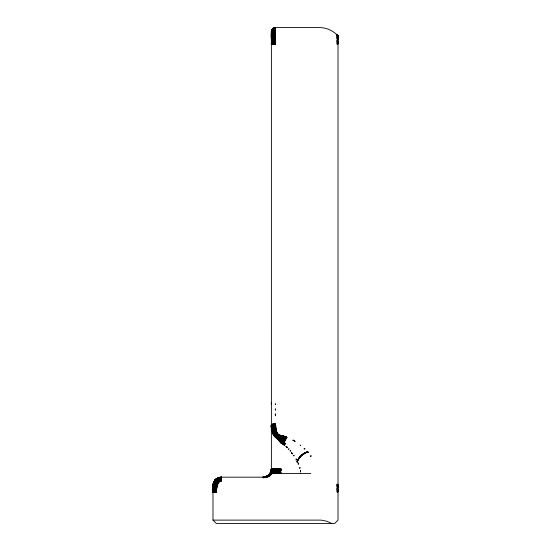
<?xml version="1.0" encoding="UTF-8"?>
<svg xmlns="http://www.w3.org/2000/svg" width="551" height="551" viewBox="0 0 551 551"><rect width="100%" height="100%" fill="white"/><g stroke="black" fill="none" stroke-linecap="round" stroke-linejoin="round"><path stroke-width="0.83" d="M272.318 473.44C269.9 475.981 266.526 477.8 262.999 477.173L221.323 477.173C216.35 477.586 215.641 488.241 213.492 492.077L213.485 482.69L214.842 480.265L217.445 478.13L214.036 481.471L212.989 485.507L212.989 520.116L216.323 523.45L334.677 523.45L338.011 520.116L338.011 35.884C333.265 30.691 326.371 27.522 319.318 27.55L275.5 27.55C267.345 29.017 273.902 39.486 274.074 44.218L275.5 38.515C275.128 37.02 272.573 26.427 271.333 31.717M221.323 479.377L219.877 479.473L218.478 481.746L214.105 492.077L214.036 481.471L212.989 485.507C212.762 481.719 216.447 479.033 219.877 478.592L220.035 477.703L221.323 477.366L219.167 477.462M270.589 473.44L271.381 468.839L271.395 30.994M273.131 434.181L272.153 429.312L272.084 424.415C271.726 430.221 275.5 434.629 277.732 439.491L279.488 438.121L276.643 435.51L275.018 432.473L273.11 424.029C271.65 429.374 274.308 435.648 277.573 438.713C280.652 435.38 283.131 442.239 285.452 443.576L282.374 442.742L281.017 442.983L280.046 441.909L277.215 433.32L273.909 435.476L272.945 432.528L271.891 424.525L272.518 428.471L275.08 434.064L276.602 436.055L281.044 439.788L284.998 444.457L280.741 441.936L274.729 434.312L272.931 430.166L271.726 424.649L272.449 430.503L274.68 436.461L277.732 434.25L281.981 437.115L285.363 440.18L279.488 438.121L276.326 430.951L275.5 423.747L271.891 424.525L272.166 430.779L273.441 434.739L275.431 437.246L280.218 441.454L281.017 442.983L284.571 445.346M221.323 477.173L217.803 478.502L217.803 484.184L214.497 492.077C211.501 488.241 213.54 483.144 218.478 482.862L218.478 478.24L221.323 477.221L221.323 481.588C214.918 480.686 210.441 486.636 214.938 492.077L217.156 486.795L217.163 478.826L218.602 477.813L221.323 477.18C213.698 477.187 210.668 486.629 215.434 492.077L216.543 489.467L213.278 484.081L212.989 485.507M218.031 477.848L218.478 478.902L215.434 485.011L213.278 492.077C212.548 487.649 212.266 479.115 218.478 478.24L219.167 478.723L219.408 477.82L221.323 477.283C213.747 476.904 211.494 486.092 213.023 492.077L216.543 492.077L216.55 479.191L218.602 477.738L221.323 477.18L220.6 477.207M271.333 404.303L271.333 402.492M286.582 436.984L280.693 435.324L279.646 438.555L285.136 440.586C279.357 436.426 274.701 431.502 274.474 423.795L275.135 423.753L275.831 430.159L278.51 436.364L278.661 438.761L279.846 441.702L284.777 444.905L283.304 444.395L281.251 441.688C278.448 441.943 277.614 438.217 276.905 435.807L276.326 435.751C270.272 432.37 269.976 415.867 272.573 432.955M219.422 477.393L217.39 478.261L215.434 480.073L215.434 492.077M218.478 478.902L220.6 481.45L221.323 480.52L219.877 479.473C216.013 479.797 212.128 483.172 212.989 487.325M263.378 477.159L263.819 477.724L262.999 477.758L262.999 477.18L265.031 476.918L265.844 477.318L263.819 477.724L262.999 477.366L265.961 476.698L268.73 474.941L270.617 472.297L271.34 469.493L275.748 470.058L276.326 468.839L277.353 470.21L278.103 468.839L278.221 470.292L275.748 470.058L274.377 468.839C275.59 475.692 269.522 473.646 271.333 468.839L281.058 468.839L281.017 470.43L271.588 469.542L270.334 473.44L267.001 476.16L267.38 476.78L267.38 475.926L269.157 474.976M275.5 27.612L275.135 27.633C271.402 32.061 271.891 38.735 271.347 44.218C272.311 39.059 268.73 29.196 275.5 27.612C271.905 31.965 271.333 38.749 272.084 44.218L273.737 36.077L275.5 30.567L274.419 28.686L273.413 28.17C268.523 32.11 273.682 39.266 273.737 44.218L275.5 37.172C275.369 35.264 272.111 25.863 271.333 31.91C271.264 29.685 273.296 27.757 275.5 27.805C272.091 32.419 272.07 38.708 271.395 44.218L275.5 44.218L275.5 27.55C272.773 27.543 270.899 30.305 271.333 32.888M271.333 31.91L271.891 29.692L273.11 28.845L275.5 33.508L272.821 44.218L272.552 40.223L275.5 29.782L273.737 28.005C270.851 32.743 271.168 38.88 271.891 44.218L273.11 36.263L275.5 29.113L274.074 27.867C271.016 32.557 271.237 38.784 271.581 44.218L273.11 33.99L275.5 28.115L274.777 27.674C271.216 32.199 271.726 38.742 271.333 44.218C272.284 39.39 269.294 29.926 275.135 27.633L275.5 27.805M275.5 29.113C267.896 30.016 273.076 39.782 273.413 44.218L275.5 35.884L273.737 30.884L272.311 29.272L271.726 30.443L273.11 32.964L275.5 41.325L271.726 41.745L271.478 44.218C271.457 38.777 271.113 32.357 274.419 27.757L275.5 28.556L273.11 35.092L271.726 44.218C271.464 39.107 270.355 33.253 272.821 28.583L274.074 29.341L275.5 32.433L272.552 44.218C270.755 40.34 270.603 19.953 275.5 34.658L273.11 44.218C270.651 36.311 270.362 19.932 275.5 39.906L274.419 44.218C274.46 39.383 267.256 29.458 275.5 28.115M277.759 468.839L277.718 470.155L279.054 468.839L279.323 470.292L281.058 468.839M277.001 468.839L276.96 470.093L278.544 468.839L278.51 470.223L279.35 469.562L279.364 468.839M214.497 492.077L214.504 481.119L216.267 478.881M271.519 468.839L270.823 471.711L273.158 472.951L273.51 473.653L274.205 470.857L276.278 468.839L276.265 469.431L271.23 473.777L272.325 470.458L273.792 468.839L275.645 471.126L277.249 471.415L276.912 473.44C268.351 470.788 270.142 469.28 277.608 471.477L277.298 473.44L276.574 473.068L274.157 473.564L274.942 468.839M278.221 470.292L277.387 469.562L277.394 468.839M272.311 41.58L271.347 35.119L271.726 30.443L271.333 32.475M273.289 468.839L272.366 473.55L270.617 472.297L271.368 468.839L272.683 473.44M273.206 468.839L272.545 472.82L272.959 473.44L271.491 468.839L271.306 470.464L279.97 472.503L280.714 473.44L280.796 472.848L277.16 472.076L276.423 471.27L276.333 471.89L274.832 471.539L274.24 470.857L274.343 468.839M276.568 468.839L276.526 470.134L275.789 468.839M284.777 444.905L283.682 443.527L281.058 443.032L279.818 440.738L274.921 436.178L273.523 430.985L273.737 423.898C274.005 428.561 274.873 434.023 279.006 436.853L286.272 438.63L282.532 435.717L278.799 436.33L278.868 437.756M273.406 473.44L273 471.084L271.684 468.839L270.438 473.44L267.462 475.885L268.103 476.78L266.939 476.174L267.607 476.03L268.048 476.05L266.464 476.767L262.999 477.173L264.067 477.696L262.999 477.283L266.574 476.829L270.41 474.308L271.388 473.089L271.333 468.839L271.781 473.343L272.545 472.82L272.215 473.44M271.615 468.839L270.816 472.531L267.586 475.795M270.699 473.44L271.829 468.839M270.837 471.787L269.962 473.998L271.257 472.868L272.111 468.839M271.939 473.302L272.841 468.839L273.282 469.287L281.044 469.631L280.163 470.361L280.046 468.839L279.35 469.562M275.052 468.839L274.832 471.539L271.209 470.492L271.12 473.44L272.297 468.839M276.113 473.102L275.879 473.44L275.342 472.854L275.004 473.44L272.428 468.839C268.371 473.226 273.096 475.396 272.717 468.839M279.123 470.375L279.054 468.839L278.255 469.61L279.123 470.375L281.01 470.54L281.044 469.741L271.478 469.225L271.491 468.839M262.999 477.283L267.889 476.071L270.183 474.321L270.954 473.44L271.953 468.839M213.03 484.708L213.023 486.292M272.249 432.06L271.395 425.035C271.306 430.634 273.971 435.607 278.028 439.243C277.194 433.933 272.876 429.766 273.42 423.96L273.22 429.994L274.047 434.284L275.431 437.246L277.924 438.431M274.804 470.967L273.599 471.126L270.927 473.543L270.5 473.157L271.45 470.526L272.841 468.839M214.105 492.077C212.328 487.993 212.624 482.655 215.751 479.308M281.52 435.49C280.431 439.299 277.911 443.183 284.282 442.246L284.702 441.406L279.522 436.578L278.51 436.364L276.32 438.093L273.689 429.766L272.821 424.112L272.8 430.241L274.067 435.683L275.879 437.666L273.22 429.994L272.311 424.304L272.318 429.181L273.248 434.036L276.698 432.108L276.939 434.629L278.999 438.527L284.612 445.38L283.304 444.395L284.282 442.246L280.273 440.407L279.729 438.803L284.364 438.307L286.045 439.002L281.52 435.49L278.51 436.364L280.487 442.281L281.113 442.102L282.057 443.583L285.335 436.523L286.975 437.549L278.496 435.6L276.065 437.46M215.723 479.349L218.478 482.862L219.167 481.608L219.167 479.59L216.543 484.549L213.774 492.077C212.273 487.539 212.893 481.512 216.894 478.447M213.492 492.077C211.894 486.237 214.022 477.6 221.323 477.607L218.01 477.869L214.38 480.933L217.803 485.41M213.278 492.077L213.278 486.864L215.276 479.769L213.471 482.759L212.989 485.727L215.971 492.077L216.543 490.769C215.778 487.435 211.088 484.295 214.504 481.119M218.816 477.559C214.656 480.224 214.305 487.428 213.023 492.077L213.492 486.519L215.751 479.783M212.989 492.077L213.774 486.189L216.233 478.915M274.618 472.613L274.405 473.44L272.428 468.839L272.325 470.458C270.169 472.166 269.012 475.375 272.476 471.718L275.858 472.848L276.134 473.44L274.501 473.529L274.543 472.434L275.383 471.539L278.11 471.566L278.916 472.455L279.013 471.718L277.539 472.007L277.821 473.44L278.393 471.615M272.042 431.323C270.052 428.051 272.187 425.42 275.548 425.765L275.135 423.753L274.529 431.523L276.065 436.53L278.999 438.527L279.867 435.187L280.693 435.324L285.811 439.388L279.171 437.28C274.563 434.629 273.392 428.947 273.11 424.029C273.055 428.065 274.054 432.328 276.643 435.51L278.234 434.987L279.867 435.187L285.583 439.781L279.061 437.632M276.265 469.431L276.237 470.024L277.187 468.839L277.745 469.493L278.103 468.839M213.478 482.724L213.492 483.558L216.543 488.179L214.105 488.868L212.989 489.935M278.799 436.33L284.488 441.826C283.09 440.339 280.066 443.369 280.425 440.91L278.103 438.286L274.756 436.537L272.428 432.563L274.04 431.337L276.237 430.613L274.074 423.843L274.556 429.463L276.981 435.283L286.506 438.259L283.524 435.972C282.016 435.786 276.244 437.136 277.408 438.858M271.333 33.976C271.009 31.641 273.234 29.678 275.5 29.782M271.333 34.644L272.552 32.385L275.5 31.448L273.413 28.356L272.084 30.725L271.333 37.048M277.442 436.254C273.448 433.423 273.93 428.031 274.777 423.774L276.375 434.973L278.661 438.761L276.561 434.856L276.113 430.111L273.978 430.751L272.352 431.915L271.333 425.303L272.428 432.563L276.326 430.951M219.408 477.407L216.832 478.585L219.167 481.608L221.323 478.661L220.6 478.516L221.323 477.862L220.035 477.703L220.035 477.283M271.333 35.381L272.552 33.294L275.5 32.433M271.333 36.18L272.552 34.286L275.5 33.508M271.347 32.13C271.87 27.061 275.3 42.255 275.5 42.764L275.135 44.218L271.395 31.441M297.574 460.14L297.278 462.172L296.982 461.586C298.683 456.813 302.912 453.129 307.72 451.689L308.526 452.605L306.156 452.24L305.702 452.97C301.865 454.768 298.594 458.012 297.223 462.069L296.982 461.586L297.492 461.332L297.946 459.431L298.601 459.162L298.828 458.033L299.572 457.785L301.094 455.477L302.01 455.298L302.43 454.368L303.422 454.251L303.863 453.39L304.923 453.356L305.378 452.578L308.092 452.095L306.935 451.937L306.494 452.633L304.613 452.963L304.166 453.783L303.133 453.859L302.699 454.761L301.748 454.906L301.349 455.877L300.474 456.083L300.13 457.123L299.338 457.364L299.062 458.466L298.366 458.721L298.181 459.878L297.574 460.14L297.809 460.602M275.5 41.325L274.777 44.218L271.478 31.104L272.821 34.134L275.5 44.218M212.989 487.938L214.105 485.865L217.803 484.184L214.842 480.265M275.672 435.483L274.735 430.455L275.5 423.747L275.796 431.075L277.332 434.429L278.386 435.352L286.975 437.549M275.3 473.474L274.343 473.55L275.176 472.641L275.507 468.839L273.661 470.747L272.8 473.784L272.669 472.73M213.278 484.081C213.588 480.155 217.328 477.297 221.323 477.366M271.333 38.935L272.552 37.688L275.5 37.172M277.532 434.34C276.836 433.21 272.683 436.337 276.265 437.246L276.512 437.914L278.338 438.995L277.959 435.91L275.218 430.868L274.074 423.843L273.847 431.867L278.971 440.373L280.032 441.578L279.199 440.215L279.901 439.739L283.979 439.071M212.989 488.579L214.105 486.829L217.156 485.548L214.057 481.429M266.925 476.98L267.159 476.05L267.38 476.78L266.78 476.264L263.226 477.166L268.592 475.637L271.443 473.44C269.618 476.808 266.043 476.539 262.999 477.476L265.396 477.448L263.654 477.145M218.031 478.406L214.938 485.279L213.12 492.077L214.105 485.865L216.894 478.971M271.705 429.863L271.478 424.904C270.989 429.456 272.835 433.658 275.431 437.246L278.234 434.987L277.16 434.112L275.72 430.724L274.908 425.806L275.135 423.753L275.975 430.668L278.227 435.751L278.482 438.017M280.714 473.44L280.893 472.028L279.137 472.338L278.654 473.44L278.324 472.173L279.942 471.87L280.796 472.848M280.817 472.675L279.97 472.503L280.039 471.89M279.205 471.752L278.964 473.44M278.765 473.44L279.846 472.655L279.942 471.87M214.022 481.56L216.839 478.523L221.323 477.476L218.609 477.676L219.167 478.723M271.588 469.542L271.739 468.839L270.169 473.44M212.989 489.247L214.105 487.835L217.156 486.795L213.733 482.07M278.11 471.566L277.828 473.44M220.021 477.38L217.989 477.917L216.206 479.094L214.38 481.099L214.842 480.686L213.278 483.337M262.999 477.18C266.209 476.966 270.031 476.319 272.008 473.44L271.361 469.211L273.282 469.287L273.448 468.839L275.562 471.711L275.645 471.126L276.333 471.89M278.124 473.44L278.324 472.173M275.5 34.658C269.721 34.114 271.436 40.74 272.311 44.218L275.5 31.448M271.622 429.353L272.938 428.244L275.39 427.597L275.603 426.44L275.197 425.613L273.875 425.792L271.395 427.266M271.946 469.259L272.042 468.839L272.29 469.287M271.395 31.793L272.821 29.472L275.5 28.556M275.197 473.44L275.342 472.854M275.707 473.447L276.134 473.44L274.157 473.564L275.707 473.447L275.858 472.848L276.726 473.44M276.478 473.44L276.574 473.068M271.333 42.048L271.726 41.745M212.989 490.645L216.543 489.467M273.358 434.601L276.85 432.501L276.058 431.006M264.129 477.09L268.082 475.451L270.334 473.44L270.865 471.684M271.347 37.785L272.552 36.497L275.5 35.884M271.395 33.384L272.821 31.366L275.5 30.567M273.682 473.35L273.95 472.386L274.178 473.44M264.439 477.042C265.134 476.388 268.123 477.07 266.519 476.381L263.957 477.421L263.226 477.18M273.082 473.075L273.757 468.839L273.661 470.747L272.476 471.718M264.749 476.987C267.173 477.345 274.109 470.12 268.447 475.141L268.929 476.229M266.519 476.381L266.78 476.932M282.532 435.717L280.404 441.33L280.741 441.936M280.941 442.625L283.524 435.972M271.409 427.445L271.746 429.973M284.777 440.07L280.914 440.187L280.128 439.967L280.245 439.54L284.702 441.406L280.115 439.932L280.183 440.497L279.295 441.103M281.451 443.238L284.426 436.234L279.44 436.943M213.265 483.454L214.415 481.23L213.485 482.876L214.938 484.274L217.156 488.083M271.347 39.817L272.552 38.935L275.5 38.515M270.589 473.157L270.348 472.854L268.743 474.886C273.875 468.24 267.531 477.724 264.866 476.973M272.711 469.314L272.903 468.839L274.24 470.857M270.321 472.896L272.835 469.266M263.282 477.469L265.059 477.373L269.46 474.838M221.323 477.283C220.173 476.787 220.675 478.364 221.323 478.488L220.6 478.516M273.193 469.342L273.448 468.839M271.333 43.13L275.5 42.764M212.989 491.361L216.543 490.769M268.578 475.024L270.348 472.765M264.363 477.056L265.272 477.318L268.268 476.085C260.533 478.605 269.405 475.747 271.188 473.44M292.691 453.445L292.381 454.024L291.272 452.509L292.691 453.445L291.892 453.349M287.526 447.336L287.271 447.811L285.859 446.455L287.526 447.336L286.561 447.13M269.446 474.142L270.348 472.854M213.492 482.91L215.248 479.811M281.058 443.032L281.595 442.818L280.9 442.481L281.113 442.102M265.906 476.946L268.592 475.21L270.431 472.985L268.413 475.279L265.644 476.773M271.822 469.204L272.042 468.839L272.104 469.225M265.961 476.698L265.389 476.822L268.86 475.12L274.756 468.839L275.045 469.445L275.514 468.839L275.775 469.486M263.654 477.256L265.623 477.386L264.204 477.097M274.336 469.342L274.067 468.839L270.816 472.531M278.703 436.089L279.047 435.076C275.479 432.666 273.282 428.23 273.42 423.96L274.481 430.545L276.561 434.856M262.999 477.366L264.928 477.559L265.107 477.021M217.445 478.667L219.877 481.505L221.323 479.542L220.6 479.398L220.6 481.45M214.036 481.719L213.471 482.8L215.221 479.976L218.609 477.676M307.72 451.689L307.286 452.337L306.935 451.937M268.468 475.334L270.376 473.013M310.833 473.44L269.983 473.44M271.788 429.725L273.158 428.699L275.748 428.044L275.92 433.885L276.519 436.123L277.187 436.447M268.199 475.479L269.942 473.44M263.481 477.352L264.315 477.662L269.246 475.024L264.694 477.607L263.254 477.276M275.431 437.246L277.229 435.579L278.103 438.286M274.405 436.137L277.552 433.947M273.751 435.235L277.112 433.1L274.219 427.803L273.737 423.898L274.508 427.741L276.623 431.901M274.295 435.993L274.68 435.565M279.729 438.803L278.365 439.898M267.924 475.554L270.389 475.189L266.161 476.711L266.767 476.89L269.053 475.065L268.358 475.217L268.895 474.728L271.368 474.39M269.728 474.411L270.383 473.44M270.052 473.695L267.001 476.16L268.516 475.596M270.741 473.44L268.42 475.637L265.396 476.815M266.615 476.822L269.246 475.024M277.732 439.491L276.939 436.64L276.017 436.006L273.627 431.564L272.091 424.415C272.084 428.533 274.136 432.501 277.318 435.07L279.047 435.076L278.028 434.705L275.231 436.805L278.289 438.148M214.38 481.099L216.212 479.177L219.877 477.882M277.346 435.504L276.946 432.735L273.441 434.739M276.554 469.521L277.187 468.839L277.387 469.562M266.319 476.925L269.053 475.065L267.669 475.768M272.008 473.44L270.183 475.141L266.939 476.174M269.838 473.826L268.082 475.451M214.794 480.41L217.163 478.826M268.048 476.05C264.287 477.283 269.9 475.224 270.52 473.481M267.194 476.098L263.957 477.421M273.22 473.702L273.158 472.951L275.445 471.091M284.564 440.476L280.425 440.91L279.667 439.891L280.218 441.454L279.199 440.215L278.758 440.538M270.651 474.301L268.192 476.112L267.586 476.057M266.47 476.422L265.424 476.849L267.765 476.553L266.767 476.89M271.443 473.44L268.42 475.637M285.452 443.576L280.273 440.407L279.378 441.041L278.971 440.373L280.032 441.578M269.515 474.473L267.765 475.754M268.247 475.361L267.462 475.885L268.42 476.78L265.906 476.787M216.206 479.026L217.404 478.199M281.251 441.688L285.218 444.016L280.473 438.761L279.474 439.099L279.956 439.464L283.2 438.768L285.418 438.899M267.304 476.092L268.778 475.155M263.736 477.442L264.246 477.517M336.998 40.271L338.011 40.698L336.998 41.022L338.011 42.062L336.998 42.599L338.011 43.495L336.998 44.218L338.011 44.218L336.998 43.405L338.011 42.771L336.998 41.8L338.011 41.366L336.998 40.271L338.011 40.051L336.998 39.548L338.011 39.438L336.998 38.212L338.011 38.329L336.998 37.062L338.011 37.392L336.998 36.566L338.011 37L336.998 35.746L338.011 36.387L336.998 35.195L338.011 36.008L336.998 34.906L338.011 35.884L336.998 35.016L338.011 36.662L336.998 36.125L338.011 37M268.523 475.286L266.319 476.47L267.572 476.436M336.998 488.22L338.011 488.634L336.998 488.957L338.011 489.977L336.998 490.493L338.011 491.368L336.998 492.077L338.011 492.077L336.998 491.285L338.011 490.665L336.998 489.715L338.011 489.295L336.998 488.22L338.011 488.007L336.998 487.511L338.011 487.401L336.998 486.196L338.011 486.299L336.998 485.045L338.011 485.362L336.998 484.549L338.011 484.97L336.998 484.109L338.011 484.625M215.689 479.453L218.609 477.917L221.323 477.476M276.388 431.963L273.02 433.961L274.77 435.731M268.082 475.671C271.733 475.885 269.701 470.024 272.325 471.787M271.581 40.616L275.5 39.906M275.858 472.848L274.818 473.495L274.543 472.434L273.695 473.192L273.158 472.951M267.579 475.816L268.316 475.403M279.488 438.121L284.943 437.212L286.74 437.9L284.729 436.337L279.171 437.28L286.52 437.095M264.184 477.393L264.845 477.166M268.771 475.644L271.705 473.44L271.126 474.349L267.889 476.071M269.535 473.991L270.5 473.44M274.281 473.44L273.695 473.192L274.501 473.529M267.827 476.03L266.319 476.725M279.97 472.503L280.893 472.028M265.486 476.787L267.38 475.926L266.78 476.264L267.083 476.78L265.899 476.656M216.832 478.585L218.623 478.041M283.682 443.527L280.914 440.187L280.183 440.497L280.79 440.586M278.496 435.6L279.867 435.187M265.851 476.663L266.402 476.78L265.685 476.725M215.434 480.073L214.373 481.037L215.276 480.224L217.803 483.02M270.334 473.44L270.686 473.33M216.55 479.191L214.373 480.982L215.723 479.687L216.543 479.714L219.167 482.738L218.478 482.862M280.693 435.324L278.909 435.758L284.915 440.993L280.666 440.993L280.273 440.407M280.128 439.967L283.793 439.464M279.646 438.555L284.557 437.935L286.506 438.259M275.645 429.215L273.448 429.876L271.967 431.061L273.565 429.828L275.92 429.174M264.611 477.462L263.908 477.318M217.803 478.502L215.971 479.611L215.971 492.077M280.9 442.481L284.075 442.673M286.072 437.79L279.343 438.307L279.261 437.508L280.08 437.453M263.226 477.166L263.681 477.145M264.735 477.104L266.023 477.008M280.404 441.33L283.062 441.075L284.488 441.826M284.247 436.578L285.335 436.523M220.035 477.703L217.982 477.972L221.323 477.607M221.323 480.355L216.543 481.416L214.105 483.289L213.023 485.707L213.12 484.625L216.543 492.077M265.286 476.973L266.071 477.249L265.038 477.125M336.998 485.045L338.011 485.81L336.998 485.596L338.011 486.829L336.998 486.829L338.011 487.401M212.989 520.116L319.318 520.116A17.811 12.597 0 0 1 322.583 520.323L326.833 521.274L331.792 523.45M336.998 37.062L338.011 37.833L336.998 37.613L338.011 38.859L336.998 38.859L338.011 39.438M283.49 443.961L282.587 443.927L282.215 443.162M273.248 434.036L272.538 432.459L273.861 435.104L275.472 436.53L276.705 436.833M272.903 433.685L275.734 436.268L278.668 437.887M336.998 491.285L338.011 491.368M336.998 43.405L338.011 43.495M265.272 477.318L264.053 477.214M336.998 490.493L338.011 490.665M336.998 42.599L338.011 42.771M279.522 436.578L286.272 438.63M273.076 470.623L271.237 470.113M269.122 475.699L269.487 475.795M336.998 489.715L338.011 489.977M336.998 41.8L338.011 42.062M279.798 439.002L284.915 440.993M279.956 439.464L280.914 440.187M279.054 440.855L279.846 441.702L279.378 441.041M277.745 438.568L274.446 434.904L272.766 431.502M336.998 488.957L338.011 489.295M336.998 41.022L338.011 41.366M220.675 477.627L221.323 477.862M276.32 438.093L277.573 438.713M274.412 435.848L272.166 430.779L271.726 424.649C272.104 428.898 273.138 434.126 276.939 436.64M336.998 486.196L338.011 486.829M336.998 38.212L338.011 38.859M271.388 473.089L271.781 473.343M336.998 485.596L338.011 486.299M336.998 37.613L338.011 38.329M276.017 436.006L273.386 433.554L272.056 430.93L272.428 432.563M276.643 435.51C273.241 433.127 271.905 428.892 271.457 424.924L272.924 432.067L275.472 436.53M276.278 468.839L276.988 469.466M276.981 435.283C273.668 432.824 271.925 428.843 271.56 424.8C271.753 429.236 273.186 433.906 276.478 437.039M278.227 435.751C275.548 433.182 274.873 429.222 274.522 425.682M279.157 469.652L280.053 470.458L280.087 469.693L281.01 470.54M336.998 35.746L338.011 36.662M336.998 35.436L338.011 36.387M280.473 438.761L279.261 437.508M277.67 434.877C274.529 432.26 272.759 428.334 272.311 424.304C272.325 428.485 274.143 432.294 276.326 435.751M336.998 35.195L338.011 36.166M275.052 435.469L273.248 433.692L271.691 429.222M275.355 435.207C272.173 432.886 271.402 428.768 271.388 425.048C270.355 431.337 272.566 426.274 275.624 426.853L275.273 431.233L276.519 436.123M336.998 35.016L338.011 36.008M275.686 434.959L273.082 431.936L271.519 427.183M274.205 432.921L276.03 434.725M278.028 434.705L274.97 430.951L272.821 424.112C272.959 427.755 273.31 432.087 276.395 434.498M276.774 434.298C273.937 431.784 272.339 428.01 272.559 424.208C273.014 427.865 274.419 431.557 277.16 434.112M277.249 471.415L278.021 472.262L277.194 473.44L277.16 472.076M279.013 471.718L279.846 472.655M306.156 452.24L306.494 452.633M305.378 452.578L305.702 452.97M274.921 436.178L273.757 434.567M304.613 452.963L304.923 453.356M279.908 440.676L279.433 440.049L279.818 440.738M303.863 453.39L304.166 453.783M276.01 435.221L273.751 430.861L272.552 424.208L272.504 429.05M303.133 453.859L303.422 454.251M273.861 435.104L274.756 436.537M269.721 474.742L269.398 474.232M219.422 477.965L219.877 478.592M302.43 454.368L302.699 454.761M301.748 454.906L302.01 455.298M276.939 434.629L275.004 430.365L274.074 423.843M268.447 475.141L269.157 476.229M274.302 435.049L272.304 430.641L271.581 424.773M301.094 455.477L301.349 455.877M300.474 456.083L300.722 456.49M267.083 476.78L266.78 476.264L267.38 476.78L267.159 476.05M299.889 456.71L300.13 457.123M275.734 436.268L272.573 430.414L271.726 424.649M275.224 425.778L275.603 426.44L275.018 431.323L276.292 436.316M299.338 457.364L299.572 457.785M298.828 458.033L299.062 458.466M298.366 458.721L298.601 459.162M274.067 468.839L274.364 469.411M297.946 459.431L298.181 459.878M268.606 474.99L269.212 476.181M275.975 430.668L274.281 425.895M276.512 437.914L276.781 438.541M277.318 435.07L275.466 430.792L274.419 423.802L273.978 430.751L275.204 435.889M273.475 434.47L274.067 435.676M277.084 435.683L276.457 432.177M274.756 468.839L274.935 469.369M273.248 431.805L271.891 424.525M277.732 434.25L277.938 435.138M277.559 435.366L277.697 436.082M274.811 423.774L274.908 425.806M297.251 460.863L297.278 462.172M300.502 472.834L300.502 473.44M275.135 27.564L275.135 44.218M274.777 27.612L274.777 44.218M274.419 27.695L274.419 44.218M274.074 27.798L274.074 44.218M273.737 27.943L273.737 44.218M273.413 28.108L273.413 44.218M273.11 28.301L273.11 44.218M272.821 28.528L272.821 44.218M272.552 28.769L272.552 44.218M272.311 29.038L272.311 44.218M272.084 29.327L272.084 44.218M271.891 29.637L271.891 44.218M271.726 29.954L271.726 44.218M271.581 30.291L271.581 44.218M271.478 30.636L271.478 44.218M219.877 479.473L219.877 481.505M214.938 480.92L214.938 492.077M213.774 482.414L213.774 492.077M298.291 462.998L298.236 464.224L298.291 462.998M290.274 450.332L290.219 451.159L290.274 450.332M300.522 470.568L300.44 471.525L300.522 470.568M296.273 459.045L296.142 460.03L296.273 459.045M299.951 467.475L299.799 468.364L299.951 467.475M293.986 455.319L293.676 455.932L293.442 455.581L293.986 455.319M288.924 448.783L288.641 449.285L288.924 448.783M300.591 445.146L300.261 445.635L300.591 445.146M293.153 440.091L292.788 440.428L294.482 440.89L294.806 441.668L295.219 441.33L293.153 440.091M310.971 455.773L310.303 456.352L311.253 456.187L310.971 455.773M304.572 448.535L303.897 448.824L305.116 449.058L304.572 448.535M275.5 414.042L275.135 414.049L275.5 415.736L275.5 414.042M275.5 409.042L275.135 409.049L275.5 410.192L275.5 409.042M275.5 403.986L275.135 403.986L275.5 404.565L275.5 403.986M338.011 35.918L336.998 34.906L338.011 35.918"/></g></svg>
